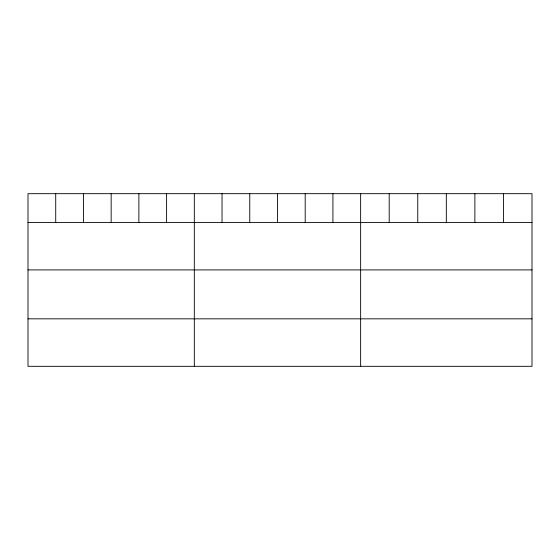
<?xml version="1.0" encoding="UTF-8"?>
<svg xmlns="http://www.w3.org/2000/svg" width="560" height="560" viewBox="0 0 560 560"><rect width="100%" height="100%" fill="white"/><g stroke="black" fill="none" stroke-linecap="round" stroke-linejoin="round"><path stroke-width="0.84" d="M532 222.432L532 366.317L28 366.317L28 193.683L532 193.683L532 222.432L28 222.432M28 269.913L532 269.913M28 318.836L532 318.836M503.44 193.683L503.44 222.432M474.88 193.683L474.88 222.432M446.32 193.683L446.32 222.432M417.76 193.683L417.76 222.432M389.2 193.683L389.2 222.432M360.64 193.683L360.64 366.317M332.92 193.683L332.92 222.432M305.2 193.683L305.2 222.432M277.48 193.683L277.48 222.432M249.76 193.683L249.76 222.432M222.04 193.683L222.04 222.432M194.32 193.683L194.32 366.317M166.6 193.683L166.6 222.432M138.88 193.683L138.88 222.432M111.16 193.683L111.16 222.432M83.44 193.683L83.44 222.432M55.72 193.683L55.72 222.432"/></g></svg>
